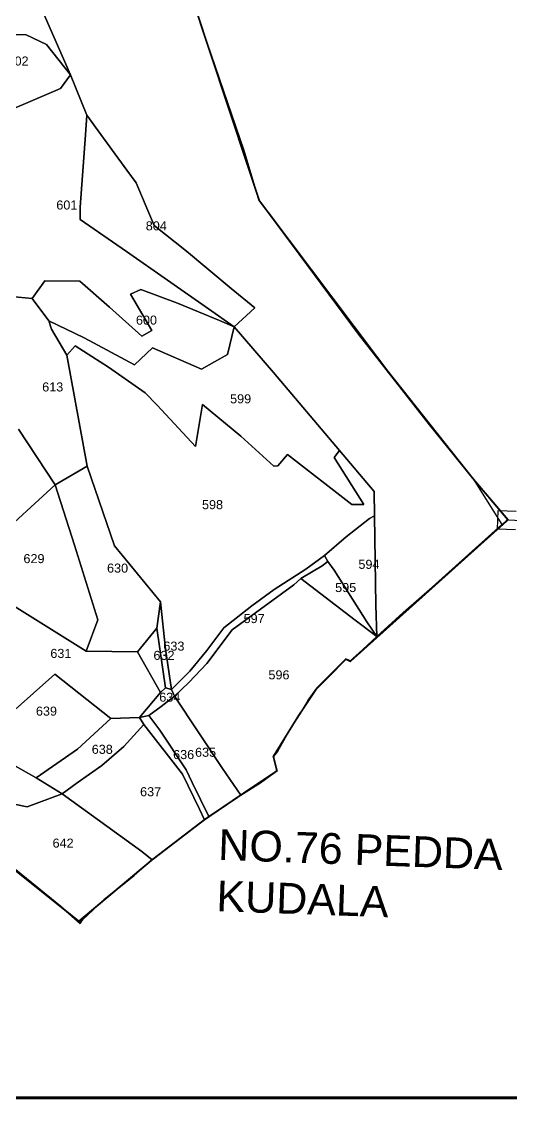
# Model space of a CAD drawing. Header units: inches. Extents: x 186800 to 194298, y 1604602 to 1613194.
# Drawn here: x 191961 to 192774, y 1604603 to 1606393 of the extents above; entities that cross this region are included whole.
import ezdxf

# ---------------------------------------------------------------- set-up
doc = ezdxf.new("R2010")
doc.units = ezdxf.units.IN
doc.header["$LTSCALE"] = 15
doc.header["$MEASUREMENT"] = 0
for name, color, linetype in [('PAPER SIZE', 5, 'Continuous'), ('PLOT', 7, 'Continuous'), ('PLOT NO', 7, 'Continuous'), ('text1', 7, 'Continuous'), ('VILLAGE BOUNDARY', 5, 'Continuous'), ('VILLAGE BOUNDRY STONES', 1, 'Continuous')]:
    doc.layers.add(name, color=color, linetype=linetype)
doc.styles.get("Standard").update_dxf_attribs({"font": 'arial.ttf'})

msp = doc.modelspace()

# ---------------------------------------------------------------- linework, layer by layer
at = {"layer": 'PAPER SIZE', "color": 5, "const_width": 5}
msp.add_lwpolyline([(186802.4, 1612752.1), (194293.5, 1612752.1), (194293.5, 1604605.9), (186802.4, 1604605.9)], close=True, dxfattribs=at)
at = {"layer": 'PLOT'}
for p, q in [((192042.6, 1606304.4), (191987.4, 1606430.9)), ((191987.4, 1606430.9), (192042.6, 1606304.4)), ((192330.8, 1606178.3), (192256.2, 1606396.7)), ((191969.2, 1606370.8), (191846.4, 1606371.3)), ((191846.4, 1606371.3), (191969.2, 1606370.8)), ((192002.5, 1606354.5), (191969.2, 1606370.8)), ((191969.2, 1606370.8), (192002.5, 1606354.5)), ((192042.6, 1606304.4), (192002.5, 1606354.5)), ((192002.5, 1606354.5), (192042.6, 1606304.4)), ((192042.6, 1606304.4), (192025.8, 1606281.7)), ((192025.8, 1606281.7), (192042.6, 1606304.4)), ((192069.4, 1606237), (192042.6, 1606304.4)), ((192042.6, 1606304.4), (192069.4, 1606237)), ((192025.8, 1606281.7), (191971.9, 1606258.4)), ((191971.9, 1606258.4), (192025.8, 1606281.7)), ((191971.9, 1606258.4), (191949.7, 1606248.7)), ((191949.7, 1606248.7), (191971.9, 1606258.4)), ((191971.9, 1606258.4), (191971.9, 1606258.4)), ((192069.4, 1606237), (192067.6, 1606204.6)), ((192067.6, 1606204.6), (192069.4, 1606237)), ((192088.7, 1606211.1), (192069.4, 1606237)), ((192069.4, 1606237), (192088.7, 1606211.1)), ((192136.2, 1606146), (192088.7, 1606211.1)), ((192088.7, 1606211.1), (192136.2, 1606146)), ((192067.6, 1606204.6), (192058.5, 1606084.4)), ((192058.5, 1606084.4), (192067.6, 1606204.6)), ((192355.6, 1606095.7), (192330.8, 1606178.3)), ((192151.7, 1606124.8), (192136.2, 1606146)), ((192136.2, 1606146), (192151.7, 1606124.8)), ((192181.1, 1606054.2), (192151.7, 1606124.8)), ((192151.7, 1606124.8), (192181.1, 1606054.2)), ((192385.5, 1606055.5), (192355.6, 1606095.7)), ((192058.5, 1606084.4), (192058.5, 1606063.9)), ((192058.5, 1606063.9), (192058.5, 1606084.4)), ((192058.5, 1606063.9), (192135.6, 1606010.7)), ((192135.6, 1606010.7), (192058.5, 1606063.9)), ((192235.2, 1606011.5), (192181.1, 1606054.2)), ((192181.1, 1606054.2), (192235.2, 1606011.5)), ((192520.6, 1605873.7), (192385.5, 1606055.5)), ((192135.6, 1606010.7), (192271.6, 1605915.9)), ((192271.6, 1605915.9), (192135.6, 1606010.7)), ((192135.6, 1606010.7), (192135.6, 1606010.7)), ((192309, 1605949.7), (192235.2, 1606011.5)), ((192235.2, 1606011.5), (192309, 1605949.7)), ((191999.8, 1605962.4), (191978.8, 1605932.9)), ((191978.8, 1605932.9), (191999.8, 1605962.4)), ((192058.2, 1605961.4), (191999.8, 1605962.4)), ((191999.8, 1605962.4), (192058.2, 1605961.4)), ((192107.4, 1605918.6), (192058.2, 1605961.4)), ((192058.2, 1605961.4), (192107.4, 1605918.6)), ((192159.2, 1605948.1), (192142.3, 1605939.9)), ((192142.3, 1605939.9), (192159.2, 1605948.1)), ((192220.2, 1605924.9), (192159.2, 1605948.1)), ((192159.2, 1605948.1), (192220.2, 1605924.9)), ((192348.1, 1605917.5), (192309, 1605949.7)), ((192309, 1605949.7), (192348.1, 1605917.5)), ((191978.8, 1605932.9), (191944, 1605936.5)), ((191944, 1605936.5), (191978.8, 1605932.9)), ((192006.4, 1605895.6), (191978.8, 1605932.9)), ((191978.8, 1605932.9), (191978.8, 1605932.9)), ((191978.8, 1605932.9), (192006.4, 1605895.6)), ((192142.3, 1605939.9), (192177.3, 1605879.7)), ((192177.3, 1605879.7), (192142.3, 1605939.9)), ((192289.9, 1605896.3), (192220.2, 1605924.9)), ((192220.2, 1605924.9), (192289.9, 1605896.3)), ((192161.1, 1605870.6), (192107.4, 1605918.6)), ((192107.4, 1605918.6), (192107.4, 1605918.6)), ((192107.4, 1605918.6), (192161.1, 1605870.6)), ((192271.6, 1605915.9), (192314, 1605885.9)), ((192314, 1605885.9), (192271.6, 1605915.9)), ((192314, 1605885.9), (192348.1, 1605917.5)), ((192348.1, 1605917.5), (192314, 1605885.9)), ((192348.1, 1605917.5), (192348.1, 1605917.5)), ((192065.4, 1605867.6), (192006.4, 1605895.6)), ((192006.4, 1605895.6), (192011.3, 1605882.1)), ((192011.3, 1605882.1), (192006.4, 1605895.6)), ((192006.4, 1605895.6), (192065.4, 1605867.6)), ((192314, 1605885.9), (192289.9, 1605896.3)), ((192289.9, 1605896.3), (192314, 1605885.9)), ((192011.3, 1605882.1), (192036.7, 1605838.9)), ((192036.7, 1605838.9), (192011.3, 1605882.1)), ((192177.3, 1605879.7), (192161.1, 1605870.6)), ((192161.1, 1605870.6), (192177.3, 1605879.7)), ((192314, 1605885.9), (192302.8, 1605840.2)), ((192302.8, 1605840.2), (192314, 1605885.9)), ((192379.4, 1605810), (192314, 1605885.9)), ((192314, 1605885.9), (192314, 1605885.9)), ((192314, 1605885.9), (192379.4, 1605810)), ((192638.1, 1605723.1), (192520.6, 1605873.7)), ((192050.3, 1605854.5), (192036.7, 1605838.9)), ((192036.7, 1605838.9), (192050.3, 1605854.5)), ((192105.7, 1605819.2), (192050.3, 1605854.5)), ((192050.3, 1605854.5), (192105.7, 1605819.2)), ((192148.6, 1605822.8), (192065.4, 1605867.6)), ((192065.4, 1605867.6), (192148.6, 1605822.8)), ((192036.7, 1605838.9), (192070.4, 1605654.7)), ((192070.4, 1605654.7), (192036.7, 1605838.9)), ((192178.4, 1605851), (192148.6, 1605822.8)), ((192148.6, 1605822.8), (192178.4, 1605851)), ((192259.9, 1605815.8), (192178.4, 1605851)), ((192178.4, 1605851), (192259.9, 1605815.8)), ((192302.8, 1605840.2), (192259.9, 1605815.8)), ((192259.9, 1605815.8), (192302.8, 1605840.2)), ((192166.7, 1605776.1), (192105.7, 1605819.2)), ((192105.7, 1605819.2), (192166.7, 1605776.1)), ((192488.9, 1605680.8), (192379.4, 1605810)), ((192379.4, 1605810), (192488.9, 1605680.8)), ((192186.5, 1605755.6), (192166.7, 1605776.1)), ((192166.7, 1605776.1), (192186.5, 1605755.6)), ((192250.2, 1605687.5), (192186.5, 1605755.6)), ((192186.5, 1605755.6), (192186.5, 1605755.6)), ((192186.5, 1605755.6), (192250.2, 1605687.5)), ((192261.4, 1605756.8), (192250.2, 1605687.5)), ((192250.2, 1605687.5), (192261.4, 1605756.8)), ((192324.9, 1605704.3), (192261.4, 1605756.8)), ((192261.4, 1605756.8), (192324.9, 1605704.3)), ((192017.3, 1605623.5), (191956.2, 1605715.8)), ((191956.2, 1605715.8), (192017.3, 1605623.5)), ((192710.8, 1605633.3), (192638.1, 1605723.1)), ((192380, 1605654.7), (192324.9, 1605704.3)), ((192324.9, 1605704.3), (192380, 1605654.7)), ((192488.9, 1605680.8), (192479.7, 1605668.8)), ((192479.7, 1605668.8), (192488.9, 1605680.8)), ((192546.4, 1605612.4), (192488.9, 1605680.8)), ((192488.9, 1605680.8), (192546.4, 1605612.4)), ((192402.5, 1605673.9), (192386.4, 1605655)), ((192386.4, 1605655), (192402.5, 1605673.9)), ((192509, 1605590.9), (192402.5, 1605673.9)), ((192402.5, 1605673.9), (192509, 1605590.9)), ((192479.7, 1605668.8), (192529.2, 1605590.9)), ((192529.2, 1605590.9), (192479.7, 1605668.8)), ((192070.4, 1605654.7), (192017.3, 1605623.5)), ((192017.3, 1605623.5), (192070.4, 1605654.7)), ((192115.7, 1605522.1), (192070.4, 1605654.7)), ((192070.4, 1605654.7), (192115.7, 1605522.1)), ((192386.4, 1605655), (192380, 1605654.7)), ((192380, 1605654.7), (192386.4, 1605655)), ((191949.9, 1605561.5), (192017.3, 1605623.5)), ((192017.3, 1605623.5), (191949.9, 1605561.5)), ((192049.1, 1605523.4), (192017.3, 1605623.5)), ((192017.3, 1605623.5), (192049.1, 1605523.4)), ((192768.3, 1605565.7), (192710.8, 1605633.3)), ((192547, 1605572.4), (192546.4, 1605612.4)), ((192546.4, 1605612.4), (192547, 1605572.4)), ((192529.2, 1605590.9), (192509, 1605590.9)), ((192509, 1605590.9), (192529.2, 1605590.9)), ((192538.4, 1605567.8), (192499.9, 1605537.1)), ((192499.9, 1605537.1), (192538.4, 1605567.8)), ((192547, 1605572.4), (192538.4, 1605567.8)), ((192538.4, 1605567.8), (192547, 1605572.4)), ((192549.2, 1605423.6), (192547, 1605572.4)), ((192547, 1605572.4), (192549.2, 1605423.6)), ((192707.3, 1605511.1), (192757.9, 1605557.7)), ((192757.9, 1605557.7), (192763.3, 1605561.9)), ((192763.3, 1605561.9), (192768.3, 1605565.7)), ((192499.9, 1605537.1), (192464.2, 1605506.4)), ((192464.2, 1605506.4), (192499.9, 1605537.1)), ((192088, 1605399.5), (192049.1, 1605523.4)), ((192049.1, 1605523.4), (192088, 1605399.5)), ((192191.6, 1605429.4), (192115.7, 1605522.1)), ((192115.7, 1605522.1), (192191.6, 1605429.4)), ((192464.2, 1605506.4), (192433.1, 1605483.4)), ((192433.1, 1605483.4), (192464.2, 1605506.4)), ((192469.5, 1605496.4), (192459.8, 1605489.1)), ((192459.8, 1605489.1), (192469.5, 1605496.4)), ((192469.5, 1605496.4), (192464.2, 1605506.4)), ((192464.2, 1605506.4), (192469.5, 1605496.4)), ((192479.7, 1605481.7), (192469.5, 1605496.4)), ((192469.5, 1605496.4), (192469.5, 1605496.4)), ((192469.5, 1605496.4), (192479.7, 1605481.7)), ((192655.1, 1605464.6), (192707.3, 1605511.1)), ((192433.1, 1605483.4), (192380.2, 1605450.1)), ((192380.2, 1605450.1), (192433.1, 1605483.4)), ((192459.8, 1605489.1), (192424.9, 1605468.3)), ((192424.9, 1605468.3), (192459.8, 1605489.1)), ((192533.9, 1605396.2), (192479.7, 1605481.7)), ((192479.7, 1605481.7), (192533.9, 1605396.2)), ((192424.9, 1605468.3), (192413.3, 1605457.7)), ((192413.3, 1605457.7), (192424.9, 1605468.3)), ((192514.7, 1605399.2), (192424.9, 1605468.3)), ((192424.9, 1605468.3), (192514.7, 1605399.2)), ((192594.5, 1605411.7), (192655.1, 1605464.6)), ((192380.2, 1605450.1), (192343.6, 1605422.5)), ((192343.6, 1605422.5), (192380.2, 1605450.1)), ((192413.3, 1605457.7), (192357.8, 1605417.4)), ((192357.8, 1605417.4), (192413.3, 1605457.7)), ((192068.5, 1605347.4), (191944.6, 1605424.8)), ((191944.6, 1605424.8), (192068.5, 1605347.4)), ((192191.6, 1605429.4), (192185.9, 1605385.5)), ((192185.9, 1605385.5), (192191.6, 1605429.4)), ((192200.3, 1605350.7), (192191.6, 1605429.4)), ((192191.6, 1605429.4), (192191.6, 1605429.4)), ((192191.6, 1605429.4), (192200.3, 1605350.7)), ((192343.6, 1605422.5), (192297.2, 1605386.4)), ((192297.2, 1605386.4), (192343.6, 1605422.5)), ((192357.8, 1605417.4), (192310.6, 1605382.9)), ((192310.6, 1605382.9), (192357.8, 1605417.4)), ((192550.5, 1605371.7), (192549.2, 1605423.6)), ((192549.2, 1605423.6), (192549.2, 1605423.6)), ((192549.2, 1605423.6), (192550.5, 1605371.7)), ((192562.7, 1605383), (192594.5, 1605411.7)), ((192068.5, 1605347.4), (192088, 1605399.5)), ((192088, 1605399.5), (192068.5, 1605347.4)), ((192550.5, 1605371.7), (192514.7, 1605399.2)), ((192514.7, 1605399.2), (192550.5, 1605371.7)), ((192550.5, 1605371.7), (192533.9, 1605396.2)), ((192533.9, 1605396.2), (192533.9, 1605396.2)), ((192533.9, 1605396.2), (192550.5, 1605371.7)), ((192185.9, 1605385.5), (192153.5, 1605346.4)), ((192153.5, 1605346.4), (192185.9, 1605385.5)), ((192185.9, 1605385.5), (192200.1, 1605286.6)), ((192200.1, 1605286.6), (192185.9, 1605385.5)), ((192310.6, 1605382.9), (192268.7, 1605327.2)), ((192268.7, 1605327.2), (192310.6, 1605382.9)), ((192297.2, 1605386.4), (192268.9, 1605348.7)), ((192268.9, 1605348.7), (192297.2, 1605386.4)), ((192527.5, 1605350.2), (192550.5, 1605371.7)), ((192550.5, 1605371.7), (192551.4, 1605372.4)), ((192551.4, 1605372.4), (192562.7, 1605383)), ((192153.5, 1605346.4), (192068.5, 1605347.4)), ((192068.5, 1605347.4), (192068.5, 1605347.4)), ((192068.5, 1605347.4), (192068.5, 1605347.4)), ((192068.5, 1605347.4), (192153.5, 1605346.4)), ((192153.5, 1605346.4), (192192.1, 1605278.7)), ((192192.1, 1605278.7), (192153.5, 1605346.4)), ((192210, 1605283.9), (192200.3, 1605350.7)), ((192200.3, 1605350.7), (192210, 1605283.9)), ((192268.9, 1605348.7), (192240.5, 1605314.1)), ((192240.5, 1605314.1), (192268.9, 1605348.7)), ((192451.3, 1605285.9), (192499.5, 1605334.4)), ((192499.5, 1605334.4), (192506.7, 1605330.8)), ((192506.7, 1605330.8), (192527.5, 1605350.2)), ((192527.5, 1605350.2), (192527.5, 1605350.2)), ((192268.7, 1605327.2), (192238.9, 1605295.7)), ((192238.9, 1605295.7), (192268.7, 1605327.2)), ((192016.3, 1605309.3), (191945.9, 1605246.1)), ((191945.9, 1605246.1), (192016.3, 1605309.3)), ((192109.3, 1605235.7), (192016.3, 1605309.3)), ((192016.3, 1605309.3), (192109.3, 1605235.7)), ((192240.5, 1605314.1), (192210, 1605283.9)), ((192210, 1605283.9), (192240.5, 1605314.1)), ((192200.1, 1605286.6), (192192.1, 1605278.7)), ((192192.1, 1605278.7), (192200.1, 1605286.6)), ((192200.1, 1605286.6), (192210, 1605283.9)), ((192210, 1605283.9), (192200.1, 1605286.6)), ((192200.1, 1605286.6), (192200.1, 1605286.6)), ((192210, 1605283.9), (192210, 1605283.9)), ((192215, 1605273), (192210, 1605283.9)), ((192210, 1605283.9), (192210, 1605283.9)), ((192210, 1605283.9), (192215, 1605273)), ((192238.9, 1605295.7), (192215, 1605273)), ((192215, 1605273), (192238.9, 1605295.7)), ((192436.6, 1605266.3), (192451.3, 1605285.9)), ((192192.1, 1605278.7), (192157.3, 1605237.4)), ((192157.3, 1605237.4), (192192.1, 1605278.7)), ((192215, 1605273), (192192.8, 1605255.8)), ((192192.8, 1605255.8), (192215, 1605273)), ((192215, 1605273), (192294.8, 1605152.5)), ((192294.8, 1605152.5), (192215, 1605273)), ((192424.2, 1605244.3), (192436.6, 1605266.3)), ((192192.8, 1605255.8), (192172.3, 1605240.7)), ((192172.3, 1605240.7), (192192.8, 1605255.8)), ((192109.3, 1605235.7), (192054, 1605184.6)), ((192054, 1605184.6), (192109.3, 1605235.7)), ((192157.3, 1605237.4), (192109.3, 1605235.7)), ((192109.3, 1605235.7), (192157.3, 1605237.4)), ((192109.3, 1605235.7), (192109.3, 1605235.7)), ((192172.3, 1605240.7), (192157.3, 1605237.4)), ((192157.3, 1605237.4), (192172.3, 1605240.7)), ((192157.3, 1605237.4), (192164.3, 1605225.6)), ((192164.3, 1605225.6), (192157.3, 1605237.4)), ((192190.7, 1605216.4), (192172.3, 1605240.7)), ((192172.3, 1605240.7), (192190.7, 1605216.4)), ((192403.9, 1605212.7), (192424.2, 1605244.3)), ((192164.3, 1605225.6), (192131, 1605189.1)), ((192131, 1605189.1), (192164.3, 1605225.6)), ((192164.3, 1605225.6), (192228.3, 1605143.1)), ((192228.3, 1605143.1), (192164.3, 1605225.6)), ((192164.3, 1605225.6), (192164.3, 1605225.6)), ((192234.5, 1605150.3), (192190.7, 1605216.4)), ((192190.7, 1605216.4), (192234.5, 1605150.3)), ((192385.8, 1605181.1), (192403.9, 1605212.7)), ((192054, 1605184.6), (191985.6, 1605137.3)), ((191985.6, 1605137.3), (192054, 1605184.6)), ((192131, 1605189.1), (192094.8, 1605157.8)), ((192094.8, 1605157.8), (192131, 1605189.1)), ((192379.1, 1605172.8), (192385.8, 1605181.1)), ((191925.8, 1605171.2), (191985.6, 1605137.3)), ((191985.6, 1605137.3), (191925.8, 1605171.2)), ((192094.8, 1605157.8), (192053.8, 1605129)), ((192053.8, 1605129), (192094.8, 1605157.8)), ((192385.1, 1605148.9), (192379.1, 1605172.8)), ((192228.3, 1605143.1), (192256.8, 1605085.4)), ((192256.8, 1605085.4), (192228.3, 1605143.1)), ((192244.2, 1605129.7), (192234.5, 1605150.3)), ((192234.5, 1605150.3), (192244.2, 1605129.7)), ((192294.8, 1605152.5), (192325, 1605108.6)), ((192325, 1605108.6), (192294.8, 1605152.5)), ((192357.5, 1605129.2), (192376.8, 1605142.7)), ((192376.8, 1605142.7), (192379.4, 1605144.6)), ((192379.4, 1605144.6), (192385.1, 1605148.9)), ((191985.6, 1605137.3), (192028.5, 1605110.7)), ((192028.5, 1605110.7), (191985.6, 1605137.3)), ((192053.8, 1605129), (192028.5, 1605110.7)), ((192028.5, 1605110.7), (192053.8, 1605129)), ((192271.8, 1605072.9), (192244.2, 1605129.7)), ((192244.2, 1605129.7), (192271.8, 1605072.9)), ((192325, 1605108.6), (192357.5, 1605129.2)), ((192028.5, 1605110.7), (191970.6, 1605089.2)), ((191970.6, 1605089.2), (192028.5, 1605110.7)), ((192160.7, 1605015), (192028.5, 1605110.7)), ((192028.5, 1605110.7), (192028.5, 1605110.7)), ((192028.5, 1605110.7), (192160.7, 1605015)), ((192300.8, 1605093.2), (192325, 1605108.6)), ((192325, 1605108.6), (192325, 1605108.6)), ((191970.6, 1605089.2), (191932.9, 1605096.7)), ((191932.9, 1605096.7), (191970.6, 1605089.2)), ((192256.8, 1605085.4), (192264.6, 1605067.6)), ((192264.6, 1605067.6), (192256.8, 1605085.4)), ((192277.1, 1605076.3), (192300.8, 1605093.2)), ((192233.6, 1605044.1), (192264.6, 1605067.6)), ((192264.6, 1605067.6), (192269.6, 1605071.4)), ((192264.6, 1605067.6), (192264.6, 1605067.6)), ((192269.6, 1605071.4), (192271.8, 1605072.9)), ((192271.8, 1605072.9), (192277.1, 1605076.3)), ((192271.8, 1605072.9), (192271.8, 1605072.9)), ((192178, 1605001.2), (192233.6, 1605044.1)), ((192178, 1605001.2), (192160.7, 1605015)), ((192160.7, 1605015), (192178, 1605001.2)), ((191935.4, 1604996), (192026.1, 1604924.1)), ((192167.9, 1604993.5), (192178, 1605001.2)), ((192148.1, 1604975.3), (192167.9, 1604993.5)), ((192098, 1604934.8), (192148.1, 1604975.3)), ((192026.1, 1604924.1), (192058.7, 1604895.7)), ((192062.7, 1604901.4), (192098, 1604934.8)), ((192058.7, 1604895.7), (192060.3, 1604897.1)), ((192059, 1604897.9), (192062.7, 1604901.4)), ((192060.3, 1604897.1), (192059, 1604897.9))]:
    msp.add_line(p, q, dxfattribs=at)
at = {"layer": 'VILLAGE BOUNDARY', "linetype": 'Continuous'}
for p, q in [((192177.9, 1606632.2), (192355.6, 1606095.7)), ((192355.6, 1606095.7), (192520.6, 1605873.7)), ((192520.6, 1605873.7), (192710.8, 1605633.3)), ((192710.8, 1605633.3), (192757.9, 1605557.7)), ((192757.9, 1605557.7), (192527.5, 1605350.2)), ((192768.3, 1605565.7), (192984, 1605555.5)), ((192499.5, 1605334.4), (192451.3, 1605285.9)), ((192506.7, 1605330.8), (192499.5, 1605334.4)), ((192527.5, 1605350.2), (192506.7, 1605330.8)), ((192451.3, 1605285.9), (192436.6, 1605266.3)), ((192436.6, 1605266.3), (192403.9, 1605212.7)), ((192403.9, 1605212.7), (192385.8, 1605181.1)), ((192385.8, 1605181.1), (192379.1, 1605172.8)), ((192379.1, 1605172.8), (192385.1, 1605148.9)), ((192385.1, 1605148.9), (192325, 1605108.6)), ((192325, 1605108.6), (192277.1, 1605076.3)), ((192264.6, 1605067.6), (192178, 1605001.2)), ((192271.8, 1605072.9), (192264.6, 1605067.6)), ((192277.1, 1605076.3), (192271.8, 1605072.9)), ((192026.1, 1604924.1), (191863.8, 1605055.5)), ((192178, 1605001.2), (192148.1, 1604975.3)), ((192148.1, 1604975.3), (192098, 1604934.8)), ((192058.7, 1604895.7), (192026.1, 1604924.1)), ((192098, 1604934.8), (192062.7, 1604901.4)), ((192060.3, 1604897.1), (192058.7, 1604895.7)), ((192062.7, 1604901.4), (192059, 1604897.9)), ((192059, 1604897.9), (192060.3, 1604897.1))]:
    msp.add_line(p, q, dxfattribs=at)
at = {"layer": 'VILLAGE BOUNDARY', "color": 5, "const_width": 3}
msp.add_lwpolyline([(192177.9, 1606632.2), (192355.6, 1606095.7), (192579.3, 1605798.4), (192710.8, 1605633.3), (192768.3, 1605565.7), (192506.7, 1605330.8), (192499.5, 1605334.4), (192451.3, 1605285.9), (192420.3, 1605239.5), (192379.1, 1605172.8), (192385.1, 1605148.9), (192325, 1605108.6), (192264.6, 1605067.6), (192178, 1605001.2), (192091.5, 1604928.7), (192056.4, 1604899.2), (191933.5, 1604997.6)], dxfattribs=at)
at = {"layer": 'VILLAGE BOUNDRY STONES', "linetype": 'Continuous'}
for p, q in [((192750.8, 1605550.1), (192751.9, 1605580.8)), ((192751.9, 1605580.8), (192782, 1605579.8)), ((192780.9, 1605549), (192750.8, 1605550.1))]:
    msp.add_line(p, q, dxfattribs=at)

# ---------------------------------------------------------------- texts
at = {"layer": 'PLOT NO', "color": 7}
for s, p in [('602', (191938.1, 1606319.6)), ('600', (192151.1, 1605889.5)), ('613', (191995.6, 1605778.6)), ('599', (192307.3, 1605758.9)), ('629', (191964.5, 1605493.6)), ('594', (192520.2, 1605484.2)), ('630', (192103.2, 1605477.9)), ('595', (192481.6, 1605445.6)), ('633', (192196.6, 1605348.4)), ('631', (192009.1, 1605336.3)), ('632', (192180.2, 1605333)), ('596', (192370.9, 1605300.7)), ('634', (192189.8, 1605263.6)), ('635', (192249.2, 1605172.2)), ('637', (192158, 1605106.7)), ('642', (192012.8, 1605021.4))]:
    msp.add_text(s, height=15, dxfattribs=at).set_placement(p)
at = {"layer": 'PLOT NO', "color": 7, "oblique": 360}
for s, p in [('601', (192019, 1606080.6)), ('804', (192167.4, 1606046)), ('598', (192260.7, 1605583.2)), ('597', (192329.7, 1605394.1)), ('639', (191985.2, 1605240.5)), ('638', (192077.8, 1605177.1)), ('636', (192212.8, 1605168.4))]:
    msp.add_text(s, height=15, dxfattribs=at).set_placement(p)
at = {"layer": 'text1', "color": 1, "insert": (192288.8, 1605052.2), "char_height": 51.118, "width": 553.233, "attachment_point": 1, "rotation": 357.9663}
msp.add_mtext('NO.76 PEDDA KUDALA', dxfattribs=at)

doc.saveas('drawing.dxf')
